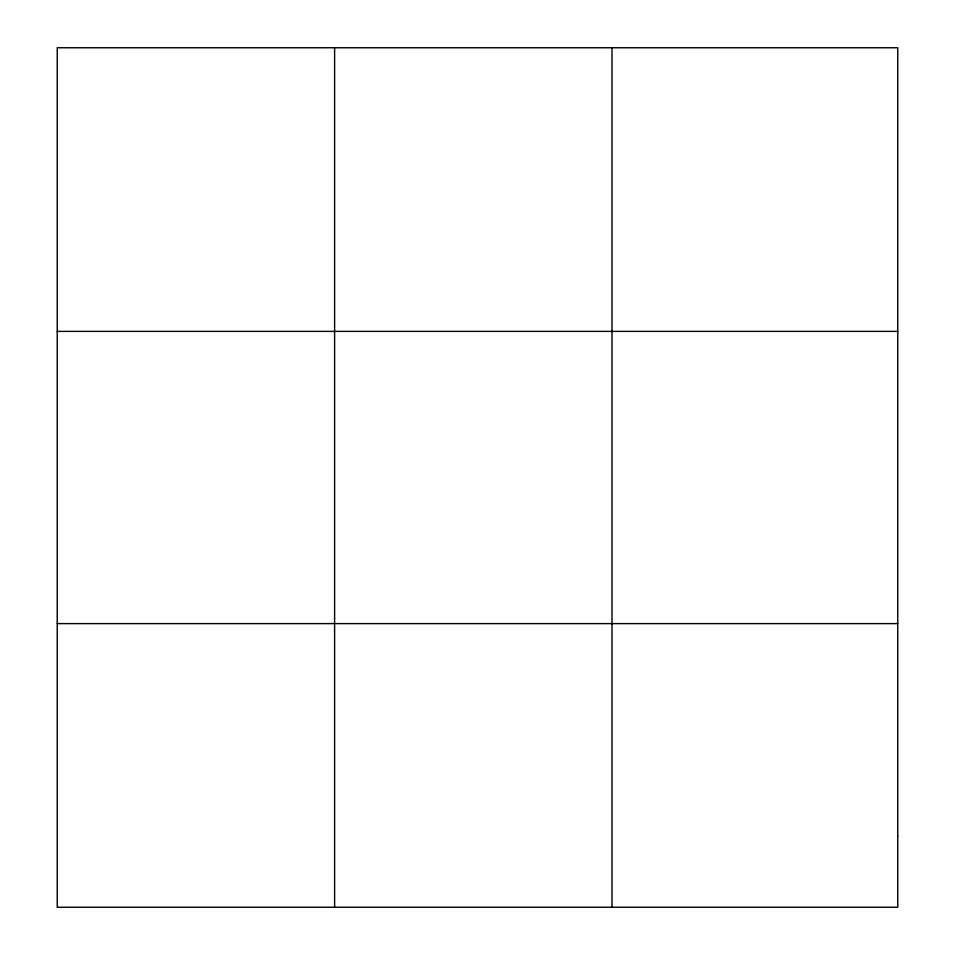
<?xml version="1.0" encoding="UTF-8"?>
<svg xmlns="http://www.w3.org/2000/svg" width="955" height="955" viewBox="0 0 955 955"><rect width="100%" height="100%" fill="white"/><g stroke="black" fill="none" stroke-linecap="round" stroke-linejoin="round"><path stroke-width="1.43" d="M334.608 907.25L334.608 47.75M611.988 907.25L611.988 47.75M57.24 331.385L897.76 331.385M57.24 623.615L897.76 623.615M897.76 836.341L897.76 907.25L57.24 907.25L57.24 47.75L897.76 47.75L897.76 836.341"/></g></svg>
